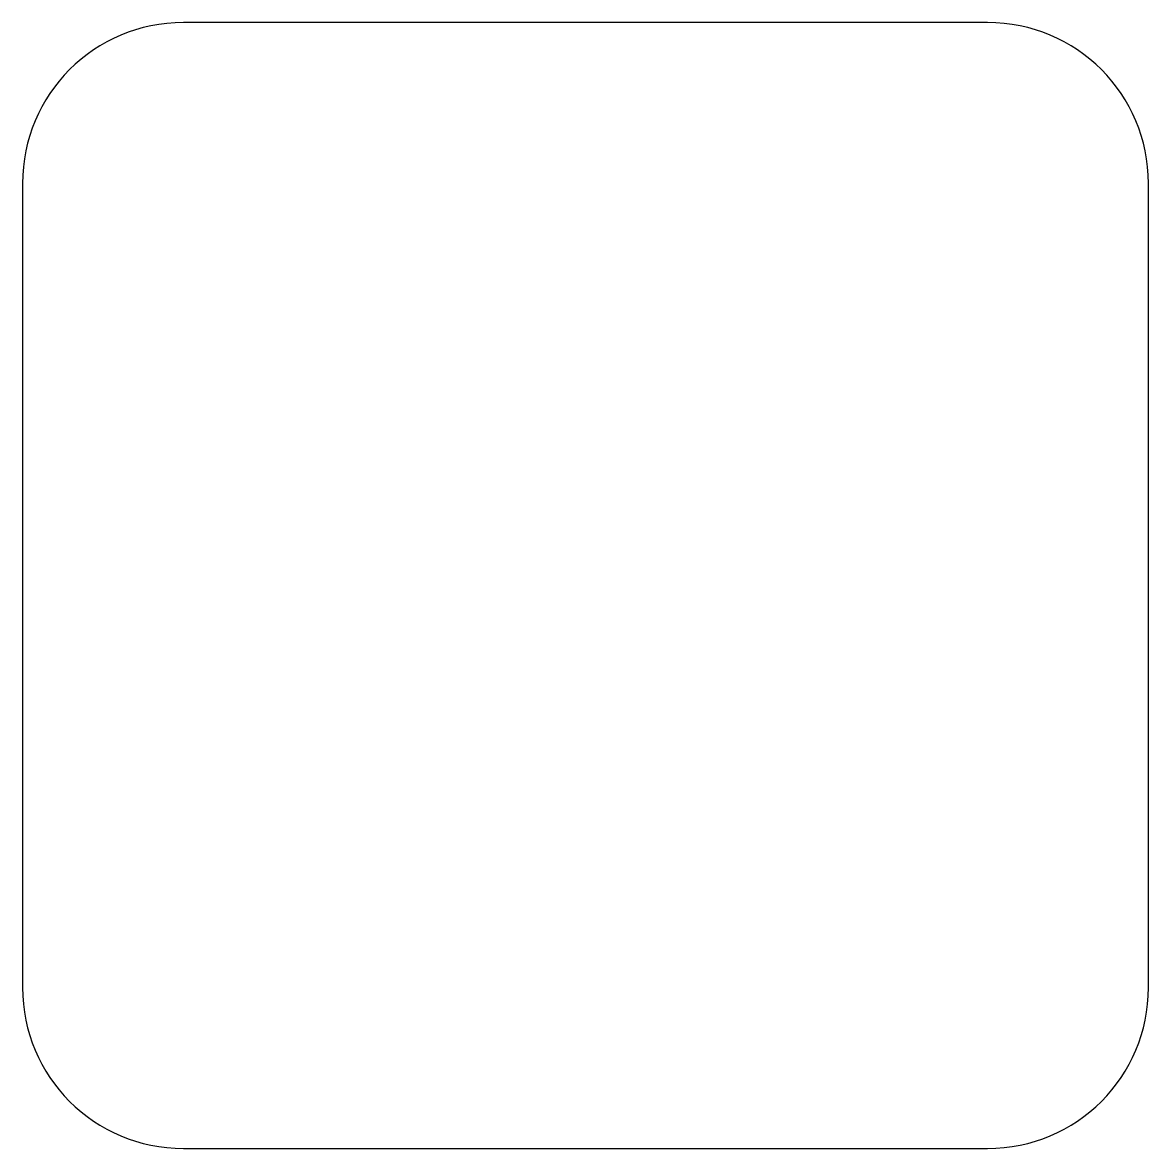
# Model space of a CAD drawing. Header units: millimetres. Extents: x -17.5 to 17.5, y -17.5 to 17.5.
import ezdxf

# ---------------------------------------------------------------- set-up
doc = ezdxf.new("R2010")
doc.units = ezdxf.units.MM
doc.layers.add('Sketch', color=7, linetype='CONTINUOUS')

msp = doc.modelspace()

# ---------------------------------------------------------------- linework, layer by layer
at = {"layer": 'Sketch'}
for p, q in [((12.5, 17.5), (-12.5, 17.5)), ((-17.5, 12.5), (-17.5, -12.5)), ((17.5, -12.5), (17.5, 12.5)), ((-12.5, -17.5), (12.5, -17.5))]:
    msp.add_line(p, q, dxfattribs=at)
for centre, start, end in [((-12.5, 12.5), 90, -180), ((12.5, 12.5), 0, 90), ((-12.5, -12.5), 180, -90), ((12.5, -12.5), -90, 0)]:
    msp.add_arc(centre, 5, start, end, dxfattribs=at)

doc.saveas('drawing.dxf')
